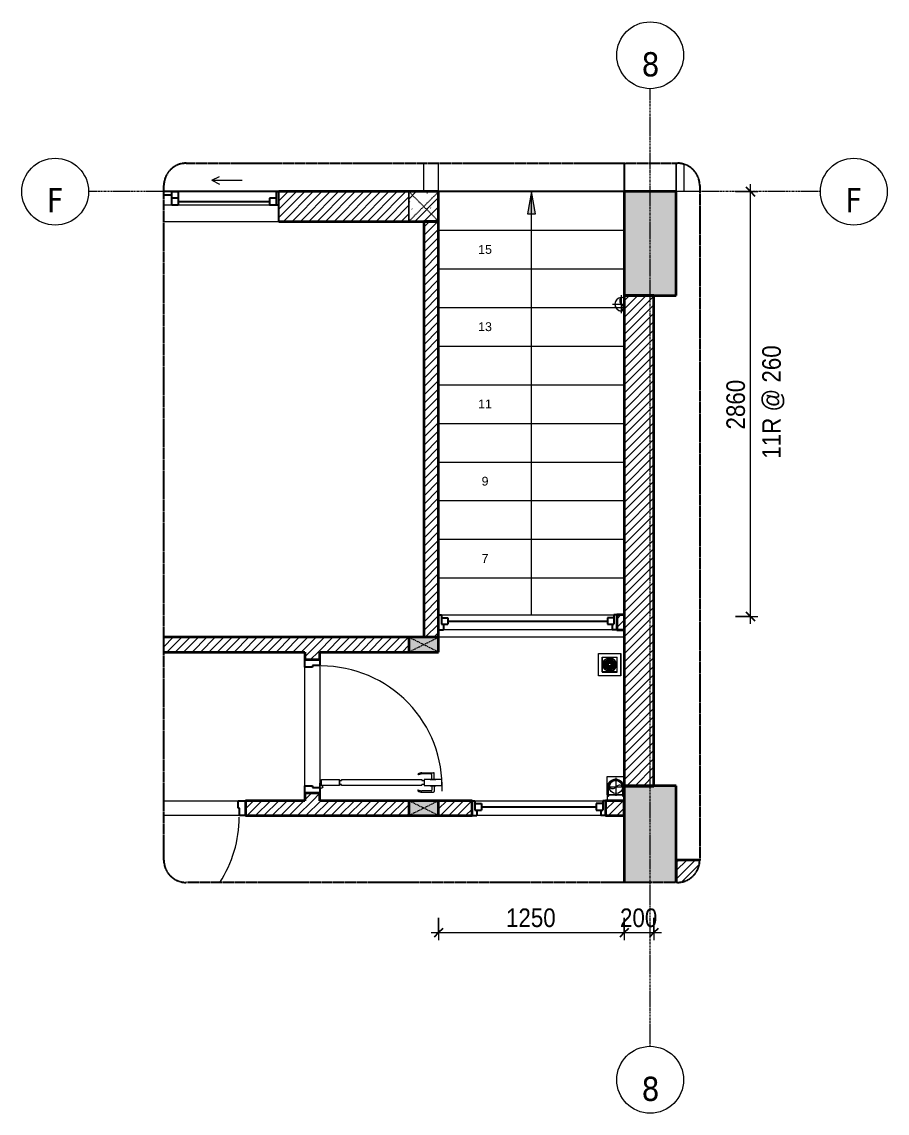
# Model space of a CAD drawing. Header units: millimetres. Extents: x 71580 to 117409, y -3700 to 46019.
# Drawn here: x 79832 to 85659, y 38334 to 45680 of the extents above; entities that cross this region are included whole.
import ezdxf

# ---------------------------------------------------------------- set-up
doc = ezdxf.new("R2010")
doc.units = ezdxf.units.MM
for name, pattern in [('Dash', [6, 3, -3]), ('Dash - Tight', [4.5, 3, -1.5]), ('Grid Line', [22.225, 12.7, -3.175, 3.175, -3.175]), ('Hidden', [7.14375, 4.7625, -2.38125]), ('IMPORT-CENTER _3_', [10.16, 6.35, -1.27, 1.27, -1.27])]:
    doc.linetypes.add(name, pattern=pattern)
for name, color, linetype, lineweight in [('0-2', 10, 'Continuous', 5), ('A-ANNO-DIMS', 211, 'Continuous', 9), ('A-ANNO-DIMS-50', 211, 'Continuous', 9), ('A-DETL-GENF-1', 92, 'Dash - Tight', 18), ('A-DETL-GENF-2', 92, 'Hidden', 25), ('A-DETL-GENF-3', 250, 'Continuous', 18), ('A-DETL-MBND-1', 253, 'Continuous', 18), ('A-DOOR-1', 250, 'Continuous', 18), ('A-DOOR-2', 10, 'Continuous', 25), ('A-FLOR', 192, 'Continuous', 18), ('A-FLOR-1', 250, 'Continuous', 18), ('A-FLOR-HRAL', 11, 'Continuous', 18), ('A-GLAZ', 151, 'Continuous', 18), ('A-GLAZ-1', 250, 'Continuous', 18), ('A-GLAZ-2', 10, 'Continuous', 25), ('A-GLAZ-3', 151, 'Continuous', 25), ('A-WALL', 113, 'Continuous', 18), ('A-WALL-1', 113, 'Continuous', 35), ('A-WALL-2', 7, 'Continuous', 35), ('A-WALL-3', 250, 'Continuous', 18), ('A-WALL-PATT-1', 254, 'Continuous', 18), ('A-WALL-PATT-2', 111, 'Continuous', 18), ('G-IMPT', 8, 'Continuous', 18), ('G-IMPT-1', 8, 'Continuous', 25), ('G-IMPT-2', 8, 'IMPORT-CENTER _3_', 18), ('M-EQPM', 50, 'Continuous', 18), ('M-EQPM-1', 250, 'Continuous', 18), ('S-COLS', 52, 'Continuous', 18), ('S-COLS-1', 9, 'Continuous', 5), ('S-COLS-2', 7, 'Continuous', 35), ('S-COLS-3', 250, 'Continuous', 18), ('S-COLS-4', 254, 'Continuous', 18), ('S-COLS-5', 52, 'Dash', 18), ('S-COLS-6', 52, 'Continuous', 35), ('S-COLS-HDLN', 52, 'Dash', 18), ('S-COLS-HDLN-1', 250, 'Dash', 18), ('S-GRID-1', 1, 'Grid Line', 9), ('S-GRID-IDEN', 1, 'Continuous', 9), ('S-STRS', 31, 'Continuous', 18), ('S-STRS-ANNO', 31, 'Continuous', 18)]:
    doc.layers.add(name, color=color, linetype=linetype, lineweight=lineweight)
doc.styles.add('Arial', font='arial.ttf', dxfattribs={"height": 59.53})
doc.styles.add('Tahoma_B', font='tahomabd.ttf', dxfattribs={"height": 162.5})
doc.styles.add('UTM Avo', font='', dxfattribs={"width": 0.9, "height": 125})
doc.styles.get('UTM Avo').set_extended_font_data('UTM Avo')
doc.dimstyles.new('1_Dim_chi_tiet_2_5', dxfattribs={"dimscale": 304.8, "dimtxt": 124.912619, "dimasz": 0.19685, "dimexe": 0.164042, "dimexo": 0.0625, "dimgap": 0.016404, "dimtad": 1, "dimdec": 0, "dimrnd": 5, "dimzin": 0, "dimdsep": 46, "dimtxsty": 'UTM Avo', "dimblk1": 'OBLIQUE', "dimblk2": 'OBLIQUE', "dimsah": 1, "dimcen": 0.09, "dimdle": 0.164042, "dimazin": 0, "dimtfac": 1, "dimtdec": 4, "dimtix": 1, "dimtmove": 0, "dimatfit": 3, "dimfxl": 0.328084, "dimfxlon": 1, "dimtvp": 1, "dimtolj": 1, "dimtzin": 0, "dimarcsym": 2})
pattern_1 = [(45, (0, 0), (-28.284271, 28.284271), [])]
pattern_2 = [(45, (6710.848, 0), (-28.284271, 28.284271), [])]
pattern_3 = [(50, (6710.85, 0), (364.3679, -31.8783), [38.1, -419.1]), (355, (6710.85, 0), (-70.4859, 382.1133), [30.48, -335.28]), (100.451, (6741.2, -2.66), (293.885, 350.2334), [32.38, -356.18]), (46.184, (6710.85, 101.6), (542.1585, -84.0858), [57.15, -628.65]), (96.636, (6756.03, 94.6), (474.805, 494.8554), [48.57, -534.27]), (351.184, (6710.85, 101.6), (474.8102, 494.85), [45.72, -502.92]), (21, (6761.65, 76.2), (303.2285, -204.5305), [38.1, -419.1]), (326, (6761.65, 76.2), (123.6039, 368.376), [30.48, -335.28]), (71.451, (6786.9, 59.16), (426.8341, 163.8427), [32.38, -356.18]), (37.5, (6710.85, 0), (6.17665, 169.11015), [3.353, -327.863, 3.353, -337.007, -336.55]), (37.5, (6710.85, 0), (6.17665, 169.11015), [-671.576, 3.353, -333.197]), (7.5, (6710.85, 0), (133.63888, 200.3615), [3.353, -190.703, 3.353, -320.243, -128.27]), (7.5, (6710.85, 0), (133.63888, 200.3615), [-517.652, 3.353, -124.917]), (327.5, (6597.56, 0), (271.18182, -11.45836), [3.353, -123.647, 3.353, -392.887, -525.78]), (327.5, (6597.56, 0), (271.18182, -11.45836), [-523.24, 3.353, -522.427]), (317.5, (6546.76, 0), (296.2585, 50.85285), [3.353, -161.747, 3.353, -259.791, -373.38]), (317.5, (6546.76, 0), (296.2585, 50.85285), [-428.244, 3.353, -370.027]), (45, (6710.85, 0), (-125.7236, 125.7236), []), (45, (6710.85, 190.5), (-125.7236, 125.7236), [])]

# ---------------------------------------------------------------- blocks, each defined once
blk = doc.blocks.new('NCV_TKTC_KET CAU_rvt-2-TKCS_THANG BỘ TB6 - MẶT BẰNG TẦNG 1')
at = {"layer": 'S-COLS-1'}
for points in [[(77527.6, 43836.9), (77527.6, 44536.9), (77177.6, 44536.9), (77177.6, 43836.9)], [(77177.6, 39886.9), (77527.6, 39886.9), (77527.6, 40536.9), (77177.6, 40536.9)]]:
    blk.add_hatch(color=256, dxfattribs=at).paths.add_polyline_path(points)
at = {"layer": 'A-FLOR-1'}
blk.add_line((77685.9, 44536.9), (77578, 44536.9), dxfattribs=at)
at = {"layer": 'S-COLS-2'}
for p, q in [((77527.6, 44536.9), (77177.6, 44536.9)), ((77177.6, 44536.9), (77177.6, 43836.9)), ((77527.6, 43836.9), (77527.6, 44536.9)), ((77177.6, 43836.9), (77527.6, 43836.9)), ((77527.6, 40536.9), (77177.6, 40536.9)), ((77177.6, 40536.9), (77177.6, 39886.9)), ((77527.6, 39886.9), (77527.6, 40536.9))]:
    blk.add_line(p, q, dxfattribs=at)
blk = doc.blocks.new('DOOR_CW_01 CANH MO-PANEL KINH - DIW_01-900x2200-CỬA GỖ VÂN LAMINATE-553375-TKCS_THANG BỘ TB6 - MẶT BẰNG TẦNG 1')
at = {"layer": 'A-DETL-GENF-3'}
blk.add_arc((-407, -60), 814, 327.21144, 0, dxfattribs=at)
at = {"layer": 'A-DOOR-2'}
for p, q in [((400, 0), (400, 50)), ((400, 50), (450, 50)), ((450, 50), (450, -50)), ((410, 0), (400, 0)), ((410, -50), (410, 0)), ((450, -50), (410, -50))]:
    blk.add_line(p, q, dxfattribs=at)
blk = doc.blocks.new('M_Fixed - 900 x 1400-553070-TKCS_THANG BỘ TB6 - MẶT BẰNG TẦNG 1')
at = {"layer": 'A-GLAZ-2'}
for p, q in [((-450, 63), (-431, 63)), ((-431, 63), (-431, 0)), ((-431, 44), (-387, 44)), ((-387, 44), (-387, 0)), ((-387, 22), (387, 22)), ((387, 44), (387, 0)), ((431, 44), (387, 44)), ((431, 63), (431, 0)), ((448.9, 63), (431, 63)), ((-450, -37), (-418, -37)), ((-431, 0), (-387, 0)), ((-418, 0), (-418, -37)), ((387, 0), (431, 0)), ((418, 0), (418, -37)), ((450, -37), (418, -37))]:
    blk.add_line(p, q, dxfattribs=at)
blk = doc.blocks.new('THU NUOC - THU NUOC-455054-TKCS_THANG BỘ TB6 - MẶT BẰNG TẦNG 1')
at = {"layer": 'A-DETL-MBND-1'}
for p, q in [((-66.3, -70.6), (-66.3, 79.4)), ((-66.3, 79.4), (83.7, 79.4)), ((83.7, 79.4), (83.7, -70.6)), ((58.7, 54.4), (-41.3, 54.4)), ((-41.3, 54.4), (-41.3, -45.6)), ((-23.3, 19.6), (40.9, 19.6)), ((40.9, 13.6), (-23.3, 13.6)), ((-23.3, 7.2), (0.7, 7.2)), ((0.7, 1.2), (-23.3, 1.2)), ((-11, 32.1), (28.5, 32.1)), ((28.5, 26.1), (-11, 26.1)), ((-1.1, 44.5), (18.5, 44.5)), ((18.5, 38.5), (-1.1, 38.5)), ((0.7, 7.2), (0.7, 1.2)), ((16.7, 1.2), (16.7, 7.2)), ((16.7, 7.2), (40.9, 7.2)), ((40.9, 1.2), (16.7, 1.2)), ((58.7, -45.6), (58.7, 54.4)), ((83.7, -70.6), (-66.3, -70.6)), ((-41.3, -45.6), (58.7, -45.6)), ((-23.3, -4.8), (40.9, -4.8)), ((40.9, -10.8), (-23.3, -10.8)), ((-11, -17.3), (28.5, -17.3)), ((28.5, -23.3), (-11, -23.3)), ((-1.1, -29.6), (18.5, -29.6)), ((18.5, -35.6), (-1.1, -35.6))]:
    blk.add_line(p, q, dxfattribs=at)
for centre, radius, start, end in [((8.7, 4.4), 45, 0, 180), ((8.7, 4.4), 45, 360, 180), ((8.7, 4.4), 45, 180, 0), ((8.7, 4.4), 45, 180, 360), ((-23.3, 16.6), 3, 90, 270), ((-23.3, 4.2), 3, 90, 270), ((-11, 29.1), 3, 90, 270), ((-1.1, 41.5), 3, 90, 270), ((18.5, 41.5), 3, 270, 90), ((28.5, 29.1), 3, 270, 90), ((40.9, 16.6), 3, 270, 90), ((40.9, 4.2), 3, 270, 90), ((-23.3, -7.8), 3, 90, 270), ((-11, -20.3), 3, 90, 270), ((-1.1, -32.6), 3, 90, 270), ((18.5, -32.6), 3, 270, 90), ((28.5, -20.3), 3, 270, 90), ((40.9, -7.8), 3, 270, 90)]:
    blk.add_arc(centre, radius, start, end, dxfattribs=at)
blk = doc.blocks.new('G1_SOF - BO TRU - 100x200-745959-TKCS_THANG BỘ TB6 - MẶT BẰNG TẦNG 1')
at = {"layer": 'S-COLS-4'}
blk.add_hatch(color=256, dxfattribs=at).paths.add_polyline_path([(50, 67.5), (50, 100), (-50, 100), (-50, -100), (50, -100)])
at = {"layer": 'S-COLS-2'}
for p, q in [((50, 100), (-50, 100)), ((-50, 100), (-50, -100)), ((50, -100), (50, 100)), ((-50, -100), (50, -100))]:
    blk.add_line(p, q, dxfattribs=at)
at = {"layer": 'S-COLS-HDLN-1'}
for p, q in [((50, 100), (-50, -100)), ((-50, 100), (50, -100))]:
    blk.add_line(p, q, dxfattribs=at)
blk = doc.blocks.new('DOOR_CW_01 CANH MO-PANEL KINH - DIG_01-900x2200-CỬA NHÔM KÍNH-400860-TKCS_THANG BỘ TB6 - MẶT BẰNG TẦNG 1')
at = {"layer": 'A-DETL-GENF-3'}
for p, q in [((-397, -182), (-397, -62)), ((-397, -62), (-357, -62)), ((-357, -62), (-357, -182)), ((-357, -182), (-397, -182)), ((-397, -196), (-391, -196)), ((-397, -738), (-397, -196)), ((-391, -196), (-391, -182)), ((-391, -182), (-363, -182)), ((-363, -182), (-363, -196)), ((-357, -196), (-363, -196)), ((-357, -196), (-357, -738)), ((-433.9, -711.2), (-427.3, -715.8)), ((-320.1, -711.2), (-326.7, -715.8)), ((-442, -737), (-442, -816.5)), ((-434, -799.5), (-434, -737)), ((-399, -803.5), (-430, -803.5)), ((-399, -792.2), (-399, -831.8)), ((-397, -792.2), (-399, -792.2)), ((-397, -738), (-391, -738)), ((-357, -752), (-397, -752)), ((-397, -752), (-397, -872)), ((-397, -792.2), (-397, -831.8)), ((-391, -752), (-391, -738)), ((-363, -752), (-391, -752)), ((-357, -738), (-363, -738)), ((-363, -738), (-363, -752)), ((-357, -872), (-357, -752)), ((-357, -792.2), (-357, -831.8)), ((-357, -792.2), (-355, -792.2)), ((-355, -792.2), (-355, -831.8)), ((-355, -803.5), (-324, -803.5)), ((-320, -799.5), (-320, -737)), ((-312, -737), (-312, -816.5)), ((-399, -820.5), (-438, -820.5)), ((-399, -831.8), (-397, -831.8)), ((-397, -872), (-357, -872)), ((-355, -831.8), (-357, -831.8)), ((-355, -820.5), (-316, -820.5))]:
    blk.add_line(p, q, dxfattribs=at)
blk.add_circle((-407, -60), 10, dxfattribs=at)
for centre, radius, start, end in [((-407, -60), 814, 268, 0), ((-397, -737), 45, 145, 180), ((-397, -737), 37, 145, 180), ((-357, -737), 37, 0, 35), ((-357, -737), 45, 360, 35), ((-430, -799.5), 4, 180, 270), ((-324, -799.5), 4, 270, 0), ((-438, -816.5), 4, 180, 270), ((-316, -816.5), 4, 270, 0)]:
    blk.add_arc(centre, radius, start, end, dxfattribs=at)
at = {"layer": 'A-DOOR-1'}
blk.add_line((-407, -50), (-382, -50), dxfattribs=at)
at = {"layer": 'A-DOOR-2'}
for p, q in [((-450, -50), (-450, 50)), ((-450, 50), (-400, 50)), ((-400, 50), (-400, 0)), ((400, 0), (400, 50)), ((400, 50), (450, 50)), ((450, 50), (450, -50)), ((-410, -50), (-450, -50)), ((-410, 0), (-410, -50)), ((-400, 0), (-410, 0)), ((410, 0), (400, 0)), ((410, -50), (410, 0)), ((450, -50), (410, -50))]:
    blk.add_line(p, q, dxfattribs=at)
blk = doc.blocks.new('NCV_TKTC_TANG 1_rvt-2-TKCS_THANG BỘ TB6 - MẶT BẰNG TẦNG 1')
at = {"layer": 'A-WALL-PATT-1'}
h = blk.add_hatch(dxfattribs=at)
h.set_pattern_fill('FP_1', color=256, style=0, pattern_type=2)
h.set_pattern_definition(pattern_1)
h.paths.add_polyline_path([(75827.6, 41536.9), (75927.6, 41536.9), (75927.6, 44336.6), (75827.6, 44336.6), (75827.6, 42128.7)])
h = blk.add_hatch(dxfattribs=at)
h.set_pattern_fill('FP_1', color=256, style=0, pattern_type=2)
h.set_pattern_definition(pattern_1)
h.paths.add_polyline_path([(75727.9, 41436.9), (75727.9, 41536.9), (74077.5, 41536.9), (74077.5, 41436.9), (75127.6, 41436.9)])
h = blk.add_hatch(dxfattribs=at)
h.set_pattern_fill('FP_1', color=256, style=0, pattern_type=2)
h.set_pattern_definition(pattern_1)
h.paths.add_polyline_path([(75127.6, 40436.9), (75127.6, 40486.9), (75027.6, 40486.9), (75027.6, 40436.9)])
h.paths.add_polyline_path([(75027.6, 41386.9), (75127.6, 41386.9), (75127.6, 41436.9), (75027.6, 41436.9)])
h = blk.add_hatch(dxfattribs=at)
h.set_pattern_fill('FP_1', color=256, style=0, pattern_type=2)
h.set_pattern_definition(pattern_1)
h.paths.add_polyline_path([(77177.9, 40336.9), (77177.9, 40436.9), (77052.6, 40436.9), (77052.6, 40336.9)])
h.paths.add_polyline_path([(76152.6, 40336.9), (76152.6, 40436.9), (75927.9, 40436.9), (75927.9, 40336.9)])
h.paths.add_polyline_path([(75727.9, 40336.9), (75727.9, 40436.9), (74627.6, 40436.9), (74627.6, 40336.9)])
at = {"layer": 'A-FLOR-1'}
for p, q in [((77177.6, 41536.9), (75927.9, 41536.9)), ((75027.6, 40536.9), (75027.6, 41336.9)), ((74077.5, 40436.9), (74577.6, 40436.9)), ((74587.6, 40336.9), (74077.5, 40336.9))]:
    blk.add_line(p, q, dxfattribs=at)
at = {"layer": 'A-WALL-2'}
for p, q in [((75827.6, 44336.6), (75827.6, 41536.9)), ((75927.6, 44336.6), (75827.6, 44336.6)), ((75927.6, 41536.9), (75927.6, 44336.6)), ((75727.9, 41536.9), (74077.5, 41536.9)), ((74077.5, 41436.9), (75027.6, 41436.9)), ((75027.6, 41436.9), (75027.6, 41386.9)), ((75127.6, 41436.9), (75727.9, 41436.9)), ((75127.6, 41386.9), (75127.6, 41436.9)), ((75027.6, 41386.9), (75127.6, 41386.9)), ((75027.6, 40486.9), (75027.6, 40436.9)), ((75127.6, 40486.9), (75027.6, 40486.9)), ((75127.6, 40436.9), (75127.6, 40486.9)), ((75027.6, 40436.9), (74627.6, 40436.9)), ((74627.6, 40436.9), (74627.6, 40336.9)), ((75727.9, 40436.9), (75127.6, 40436.9)), ((76152.6, 40436.9), (75927.9, 40436.9)), ((76152.6, 40336.9), (76152.6, 40436.9)), ((77177.9, 40436.9), (77052.6, 40436.9)), ((77052.6, 40436.9), (77052.6, 40336.9)), ((77177.9, 40336.9), (77177.9, 40436.9)), ((74627.6, 40336.9), (75727.9, 40336.9)), ((75927.9, 40336.9), (76152.6, 40336.9)), ((77052.6, 40336.9), (77177.9, 40336.9))]:
    blk.add_line(p, q, dxfattribs=at)
at = {"layer": 'A-WALL-3'}
for p, q in [((75027.6, 40536.9), (75027.6, 41336.9)), ((75127.6, 41346.9), (75127.6, 40526.9)), ((74077.5, 40436.9), (74577.6, 40436.9)), ((76152.6, 40436.9), (77052.6, 40436.9)), ((74587.6, 40336.9), (74077.5, 40336.9)), ((77052.6, 40336.9), (76152.6, 40336.9))]:
    blk.add_line(p, q, dxfattribs=at)
at = {"layer": 'A-DOOR-1', "rotation": 89.99999999999855}
blk.add_blockref('DOOR_CW_01 CANH MO-PANEL KINH - DIG_01-900x2200-CỬA NHÔM KÍNH-400860-TKCS_THANG BỘ TB6 - MẶT BẰNG TẦNG 1', (75077.6, 40936.9), dxfattribs=at)
at = {"layer": 'A-DOOR-1'}
blk.add_blockref('DOOR_CW_01 CANH MO-PANEL KINH - DIW_01-900x2200-CỬA GỖ VÂN LAMINATE-553375-TKCS_THANG BỘ TB6 - MẶT BẰNG TẦNG 1', (74177.6, 40386.9), dxfattribs=at)
at = {"layer": 'A-GLAZ-1'}
blk.add_blockref('M_Fixed - 900 x 1400-553070-TKCS_THANG BỘ TB6 - MẶT BẰNG TẦNG 1', (76602.6, 40373.9), dxfattribs=at)
at = {"layer": 'M-EQPM-1', "rotation": 269.9999999999997}
blk.add_blockref('THU NUOC - THU NUOC-455054-TKCS_THANG BỘ TB6 - MẶT BẰNG TẦNG 1', (77075, 41360.7), dxfattribs=at)
at = {"layer": 'S-COLS-3', "rotation": 269.9999999999989}
for p in [(75827.9, 41486.9), (75827.9, 40386.9)]:
    blk.add_blockref('G1_SOF - BO TRU - 100x200-745959-TKCS_THANG BỘ TB6 - MẶT BẰNG TẦNG 1', p, dxfattribs=at)
blk = doc.blocks.new('M_Fixed - 1200 x 1400-2147274-TKCS_THANG BỘ TB6 - MẶT BẰNG TẦNG 1')
at = {"layer": 'A-GLAZ-3'}
for p, q in [((-600, 63), (-581, 63)), ((-581, 63), (-581, 0)), ((-581, 44), (-537, 44)), ((-537, 44), (-537, 0)), ((-537, 22), (537, 22)), ((537, 44), (537, 0)), ((581, 44), (537, 44)), ((581, 63), (581, 0)), ((598.9, 63), (581, 63)), ((-600, -37), (-568, -37)), ((-581, 0), (-537, 0)), ((-568, 0), (-568, -37)), ((537, 0), (581, 0)), ((568, 0), (568, -37)), ((600, -37), (568, -37))]:
    blk.add_line(p, q, dxfattribs=at)
blk = doc.blocks.new('1_FAMILY RVT - W01-WxH 1400x1400xmm-389822-TKCS_THANG BỘ TB6 - MẶT BẰNG TẦNG 1')
at = {"layer": 'A-GLAZ'}
for p, q in [((248.4, 172.4), (299.2, 197.8)), ((248.4, 172.4), (299.2, 147)), ((248.4, 172.4), (451.6, 172.4)), ((700, 96.2), (-75, 96.2)), ((-75, 96.2), (-22.2, 96.2)), ((22.2, 96.2), (680.9, 96.2)), ((-75, 7.3), (-22.2, 7.3)), ((22.2, 7.3), (636.5, 7.3)), ((-75, -103.8), (700, -103.8))]:
    blk.add_line(p, q, dxfattribs=at)
at = {"layer": 'A-GLAZ-3'}
for p, q in [((-75, 74), (-22.2, 74)), ((-22.2, 7.3), (-22.2, 96.2)), ((-22.2, 96.2), (22.2, 96.2)), ((22.2, 96.2), (22.2, 7.3)), ((680.9, 96.2), (700, 96.2)), ((680.9, 96.2), (680.9, 7.3)), ((700, -103.8), (700, 96.2)), ((22.2, 51.7), (-22.2, 51.7)), ((-22.2, 7.3), (22.2, 7.3)), ((22.2, 29.5), (636.5, 29.5)), ((636.5, 51.7), (636.5, 7.3)), ((680.9, 51.7), (636.5, 51.7)), ((636.5, 7.3), (700, 7.3))]:
    blk.add_line(p, q, dxfattribs=at)
blk = doc.blocks.new('Top Rail Type - Top Rail_Internal_-939780-TKCS_THANG BỘ TB6 - MẶT BẰNG TẦNG 1')
at = {"layer": 'A-FLOR-HRAL'}
for p, q in [((77528, 44536.9), (77528, 44728.1)), ((77578, 44721.7), (77578, 44536.9)), ((77578, 44536.9), (77528, 44536.9))]:
    blk.add_line(p, q, dxfattribs=at)
blk = doc.blocks.new('Top Rail Type - Top Rail_Internal_-V1-TKCS_THANG BỘ TB6 - MẶT BẰNG TẦNG 1')
at = {"layer": 'A-FLOR-HRAL'}
for p, q in [((77528, 44728.1), (77528, 44536.9)), ((77578, 44721.7), (77578, 44536.9)), ((77578, 44536.9), (77528, 44536.9))]:
    blk.add_line(p, q, dxfattribs=at)
blk = doc.blocks.new('TKTC_XREF_251221_MB TANG 1 - TKTC_XREF_260130_MB TANG 1_dwg_CUM U_DN100-4202115-TKCS_THANG BỘ TB6 - MẶT BẰNG TẦNG 1')
at = {"layer": 'G-IMPT'}
blk.add_hatch(color=256, dxfattribs=at).paths.add_polyline_path([(0, 61), (15.8, 58.9), (30.5, 52.8), (43.1, 43.1), (52.8, 30.5), (58.9, 15.8), (61, 0), (58.9, -15.8), (52.8, -30.5), (43.1, -43.1), (30, -53), (15.8, -58.9), (0, -61), (0, -57), (14.8, -55.1), (30, -48.2), (40.3, -40.3), (49.4, -28.5), (55.1, -14.8), (57, 0), (55.1, 14.8), (49.4, 28.5), (40.3, 40.3), (28.5, 49.4), (14.8, 55.1), (0, 57)])
for p, q in [((-79.1, 66.6), (-79.1, 63.4)), ((-76.6, 66.6), (-76.6, 63.4)), ((-74.6, 66.6), (-74.6, 63.4)), ((-72.7, 69.3), (-72.7, 60.7)), ((-66.9, 67.9), (-71.7, 67.9)), ((-66.9, 62.1), (-71.7, 62.1)), ((-65, 69), (0, 69)), ((-79.1, -63.4), (-79.1, -66.6)), ((-76.6, -63.4), (-76.6, -66.6)), ((-74.6, -63.4), (-74.6, -66.6)), ((-72.7, -60.7), (-72.7, -69.3)), ((-66.9, -62.1), (-71.7, -62.1)), ((-66.9, -67.9), (-71.7, -67.9)), ((-65, -69), (0, -69))]:
    blk.add_line(p, q, dxfattribs=at)
at = {"layer": 'G-IMPT', "flags": 128}
for points in [[(-72.7, 67.6), (-78.1, 67.6), (-78.1, 62.4), (-72.7, 62.4)], [(-71.7, 59.2), (-66.9, 59.2), (-66.9, 70.8), (-71.7, 70.8)], [(-66.9, 70.8), (-66.9, 72.7), (-65, 72.7), (-65, 57.3), (-66.9, 57.3), (-66.9, 59.2)], [(-65, 61), (0, 61), (0, 57)], [(-72.7, -62.4), (-78.1, -62.4), (-78.1, -67.6), (-72.7, -67.6)], [(-71.7, -70.8), (-66.9, -70.8), (-66.9, -59.2), (-71.7, -59.2)], [(-66.9, -59.2), (-66.9, -57.3), (-65, -57.3), (-65, -72.7), (-66.9, -72.7), (-66.9, -70.8)], [(-65, -61), (0, -61), (0, -57)]]:
    blk.add_lwpolyline(points, dxfattribs=at)
at = {"layer": 'G-IMPT'}
for centre, radius, start, end in [((-78.1, 66.6), 0.96, 90, 180), ((-78.1, 63.4), 0.96, 180, 270), ((-71.1, 69.3), 1.56, 112.61986, 247.38014), ((-67.9, 65), 4.8, 143.1301, 216.8699), ((-71.1, 60.7), 1.56, 112.61986, 247.38014), ((0, 0), 69, 270, 90), ((0, 0), 61, 270, 90), ((0, 0), 57, 270, 90), ((-78.1, -63.4), 0.96, 90, 180), ((-78.1, -66.6), 0.96, 180, 270), ((-71.1, -60.7), 1.56, 112.61986, 247.38014), ((-67.9, -65), 4.8, 143.1301, 216.8699), ((-71.1, -69.3), 1.56, 112.61986, 247.38014)]:
    blk.add_arc(centre, radius, start, end, dxfattribs=at)
blk = doc.blocks.new('TKTC_XREF_251221_MB TANG 1 - TKTC_XREF_260130_MB TANG 1_dwg_$cc-4202114-TKCS_THANG BỘ TB6 - MẶT BẰNG TẦNG 1')
at = {"layer": 'G-IMPT'}
blk.add_circle((0, 0), 0.5, dxfattribs=at)
for centre, radius, start, end in [((0, 0), 0.5, 90, 270), ((0.188, 0.25), 0.313, 126.8699, 233.1301), ((-0.188, -0.25), 0.313, 306.8699, 53.1301)]:
    blk.add_arc(centre, radius, start, end, dxfattribs=at)
at = {"layer": 'G-IMPT-2'}
for p, q in [((-0.673, 0), (0.673, 0)), ((0, -0.673), (0, 0.619))]:
    blk.add_line(p, q, dxfattribs=at)
blk = doc.blocks.new('TKTC_XREF_251221_MB TANG 1 - TKTC_XREF_260130_MB TANG 1_dwg_THU NUOC - THU NUOC-444531-TKCS_MB TẦNG 1-4202124-TKCS_THANG BỘ TB6 - MẶT BẰNG TẦNG 1')
at = {"layer": 'M-EQPM'}
for p, q in [((-23.3, 10.8), (40.9, 10.8)), ((40.9, 4.8), (-23.3, 4.8)), ((-11, 23.3), (28.5, 23.3)), ((28.5, 17.3), (-11, 17.3)), ((-1.1, 35.6), (18.5, 35.6)), ((18.5, 29.6), (-1.1, 29.6)), ((-23.3, -13.6), (40.9, -13.6)), ((40.9, -19.6), (-23.3, -19.6)), ((-11, -26.1), (28.5, -26.1)), ((28.5, -32.1), (-11, -32.1)), ((-1.1, -38.5), (18.5, -38.5)), ((18.5, -44.5), (-1.1, -44.5))]:
    blk.add_line(p, q, dxfattribs=at)
at = {"layer": 'M-EQPM', "flags": 128}
for points in [[(83.7, -79.4), (83.7, 70.6), (-66.3, 70.6), (-66.3, -79.4)], [(58.7, -54.4), (58.7, 45.6), (-41.3, 45.6), (-41.3, -54.4)]]:
    blk.add_lwpolyline(points, close=True, dxfattribs=at)
for points in [[(-23.3, -1.2), (0.7, -1.2), (0.7, -7.2), (-23.3, -7.2)], [(40.9, -7.2), (16.7, -7.2), (16.7, -1.2), (40.9, -1.2)]]:
    blk.add_lwpolyline(points, dxfattribs=at)
at = {"layer": 'M-EQPM'}
for centre, radius, start, end in [((8.7, -4.4), 45, 360, 180), ((8.7, -4.4), 45, 360, 180), ((-23.3, 7.8), 3, 90, 270), ((-11, 20.3), 3, 90, 270), ((-1.1, 32.6), 3, 90, 270), ((18.5, 32.6), 3, 270, 90), ((28.5, 20.3), 3, 270, 90), ((40.9, 7.8), 3, 270, 90), ((8.7, -4.4), 45, 180, 360), ((8.7, -4.4), 45, 180, 360), ((-23.3, -4.2), 3, 90, 270), ((-23.3, -16.6), 3, 90, 270), ((-11, -29.1), 3, 90, 270), ((-1.1, -41.5), 3, 90, 270), ((18.5, -41.5), 3, 270, 90), ((28.5, -29.1), 3, 270, 90), ((40.9, -4.2), 3, 270, 90), ((40.9, -16.6), 3, 270, 90)]:
    blk.add_arc(centre, radius, start, end, dxfattribs=at)
blk = doc.blocks.new('TKTC_XREF_251221_MB TANG 1 - TKTC_XREF_260130_MB TANG 1_dwg_$cc-V2-TKCS_THANG BỘ TB6 - MẶT BẰNG TẦNG 1')
at = {"layer": 'G-IMPT'}
for centre, radius, start, end in [((0, 0), 0.5, 65.26732, 294.05373), ((0, 0), 0.5, 90, 270), ((0.188, 0.25), 0.313, 126.8699, 233.1301), ((-0.188, -0.25), 0.313, 306.8699, 53.1301)]:
    blk.add_arc(centre, radius, start, end, dxfattribs=at)
at = {"layer": 'G-IMPT-2'}
for p, q in [((-0.673, 0), (0.199, 0)), ((0, -0.673), (0, 0.673))]:
    blk.add_line(p, q, dxfattribs=at)
blk = doc.blocks.new('TKTC_XREF_251221_MB TANG 1 - TKTC_XREF_260130_MB TANG 1_dwg-4202109-TKCS_THANG BỘ TB6 - MẶT BẰNG TẦNG 1')
at = {"layer": 'G-IMPT', "flags": 128}
for points in [[(-125974.1, -360749.7), (-126091.7, -360749.7), (-126091.7, -360869.6), (-125974.1, -360869.6)], [(-125974.1, -360869.7), (-126089.9, -360869.7), (-126089.9, -360909.6), (-125974.1, -360909.6)]]:
    blk.add_lwpolyline(points, dxfattribs=at)
at = {"layer": 'G-IMPT-1', "flags": 128}
blk.add_lwpolyline([(-125974.1, -356618.5), (-125974.1, -356807.7), (-129074.2, -356807.7)], dxfattribs=at)
at = {"xscale": 90.00000000005114, "yscale": 90.00000000005114, "zscale": 90.00000000005114}
for name, p, rotation in [('TKTC_XREF_251221_MB TANG 1 - TKTC_XREF_260130_MB TANG 1_dwg_$cc-V2-TKCS_THANG BỘ TB6 - MẶT BẰNG TẦNG 1', (-125992, -357567.4), 0.304717521727566), ('TKTC_XREF_251221_MB TANG 1 - TKTC_XREF_260130_MB TANG 1_dwg_$cc-4202114-TKCS_THANG BỘ TB6 - MẶT BẰNG TẦNG 1', (-126029.8, -360816.8), 270.3047175217258)]:
    blk.add_blockref(name, p, dxfattribs=dict(at, rotation=rotation))
at = {"extrusion": (0, 0, -1), "zscale": -1}
blk.add_blockref('TKTC_XREF_251221_MB TANG 1 - TKTC_XREF_260130_MB TANG 1_dwg_THU NUOC - THU NUOC-444531-TKCS_MB TẦNG 1-4202124-TKCS_THANG BỘ TB6 - MẶT BẰNG TẦNG 1', (126064.6, -359988.7), dxfattribs=at)
at = {"extrusion": (0, 0, -1), "xscale": 0.7894736842105242, "yscale": 0.7894736842105242, "zscale": -0.7894736842105242, "rotation": 90.06930925665542}
blk.add_blockref('TKTC_XREF_251221_MB TANG 1 - TKTC_XREF_260130_MB TANG 1_dwg_CUM U_DN100-4202115-TKCS_THANG BỘ TB6 - MẶT BẰNG TẦNG 1', (126031.6, -360818.3), dxfattribs=at)
blk = doc.blocks.new('TKTC_XREF_251221_MB TANG 1 - TKTC_XREF_251221_MB TANG 1-2038492-TKCS_THANG BỘ TB6 - MẶT BẰNG TẦNG 1')
blk.add_blockref('TKTC_XREF_251221_MB TANG 1 - TKTC_XREF_260130_MB TANG 1_dwg-4202109-TKCS_THANG BỘ TB6 - MẶT BẰNG TẦNG 1', (169499.1, 384109.7))
blk = doc.blocks.new('G1_SOF - BO TRU - 200x200-3050151-TKCS_THANG BỘ TB6 - MẶT BẰNG TẦNG 1')
at = {"layer": 'S-COLS-HDLN'}
for p, q in [((-100, 100), (100, -100)), ((100, 100), (-100, -100))]:
    blk.add_line(p, q, dxfattribs=at)
blk = doc.blocks.new('BORDER VIEW - BORDER VIEW-1927400-TKCS_THANG BỘ TB6 - MẶT BẰNG TẦNG 1')
at = {"layer": 'A-DETL-GENF-2'}
for p, q in [((150, 4841.2), (3458.4, 4841.2)), ((0, 150), (0, 4691.2)), ((3608.4, 4691.2), (3608.4, 150)), ((3458.4, 0), (150, 0))]:
    blk.add_line(p, q, dxfattribs=at)
for centre, start, end in [((150, 4691.2), 90, 180), ((3458.4, 4691.2), 0, 90), ((150, 150), 180, 270), ((3458.4, 150), 270, 0)]:
    blk.add_arc(centre, 150, start, end, dxfattribs=at)
blk = doc.blocks.new('Grid - M_Grid Head - Circle-353313-TKCS_THANG BỘ TB6 - MẶT BẰNG TẦNG 1')
at = {"layer": 'S-GRID-IDEN'}
blk.add_circle((0, 0), 4.5, dxfattribs=at)
blk = doc.blocks.new('DIMBLOCK16-TKCS_THANG BỘ TB6 - MẶT BẰNG TẦNG 1')
at = {"layer": 'A-ANNO-DIMS-50'}
for p, q in [((82638.4, 39649.1), (82638.4, 39499.1)), ((82638.4, 39549.1), (82638.4, 39649.1)), ((83888.4, 39649.1), (83888.4, 39499.1)), ((83888.4, 39549.1), (83888.4, 39649.1)), ((82588.4, 39549.1), (83888.4, 39549.1))]:
    blk.add_line(p, q, dxfattribs=at)
at = {"layer": 'A-ANNO-DIMS-50', "lineweight": 25}
for p, q in [((82638.4, 39549.1), (82608.4, 39519.1)), ((82638.4, 39549.1), (82668.4, 39579.1)), ((83888.4, 39549.1), (83858.4, 39519.1)), ((83888.4, 39549.1), (83918.4, 39579.1))]:
    blk.add_line(p, q, dxfattribs=at)
at = {"layer": 'A-ANNO-DIMS-50', "color": 0, "insert": (83092.2, 39711.5), "char_height": 125, "width": 410.824, "attachment_point": 1, "line_spacing_factor": 1.110334, "style": 'UTM Avo'}
blk.add_mtext('1250', dxfattribs=at)
blk = doc.blocks.new('_Oblique')
at = {"color": 0, "linetype": 'ByBlock', "lineweight": -2}
blk.add_line((-0.5, -0.5), (0.5, 0.5), dxfattribs=at)
blk = doc.blocks.new('DIMBLOCK17-TKCS_THANG BỘ TB6 - MẶT BẰNG TẦNG 1')
at = {"layer": 'A-ANNO-DIMS-50'}
for p, q in [((83888.4, 39649.1), (83888.4, 39499.1)), ((83888.4, 39549.1), (83888.4, 39649.1)), ((84088.4, 39649.1), (84088.4, 39499.1)), ((84088.4, 39549.1), (84088.4, 39649.1)), ((83888.4, 39549.1), (84138.4, 39549.1))]:
    blk.add_line(p, q, dxfattribs=at)
at = {"layer": 'A-ANNO-DIMS-50', "lineweight": 25}
for p, q in [((83888.4, 39549.1), (83858.4, 39519.1)), ((83888.4, 39549.1), (83918.4, 39579.1)), ((84088.4, 39549.1), (84058.4, 39519.1)), ((84088.4, 39549.1), (84118.4, 39579.1))]:
    blk.add_line(p, q, dxfattribs=at)
at = {"layer": 'A-ANNO-DIMS-50', "color": 0, "insert": (83860, 39711.5), "char_height": 125, "width": 308.118, "attachment_point": 1, "line_spacing_factor": 1.110334, "style": 'UTM Avo'}
blk.add_mtext('200', dxfattribs=at)
blk = doc.blocks.new('DIMBLOCK18-TKCS_THANG BỘ TB6 - MẶT BẰNG TẦNG 1')
at = {"layer": 'A-ANNO-DIMS-50'}
for p, q in [((84638.7, 44536.9), (84788.7, 44536.9)), ((84738.7, 44536.9), (84638.7, 44536.9)), ((84738.7, 41626.9), (84738.7, 44586.9)), ((84638.7, 41676.9), (84788.7, 41676.9)), ((84738.7, 41676.9), (84638.7, 41676.9))]:
    blk.add_line(p, q, dxfattribs=at)
at = {"layer": 'A-ANNO-DIMS-50', "lineweight": 25}
for p, q in [((84738.7, 44536.9), (84708.7, 44566.9)), ((84738.7, 44536.9), (84768.7, 44506.9)), ((84738.7, 41676.9), (84708.7, 41706.9)), ((84738.7, 41676.9), (84768.7, 41646.9))]:
    blk.add_line(p, q, dxfattribs=at)
at = {"layer": 'A-ANNO-DIMS-50', "color": 0, "char_height": 125, "attachment_point": 1, "rotation": 90, "line_spacing_factor": 1.110334, "style": 'UTM Avo'}
for s, insert, width in [('11R @ 260', (84817.6, 42739.1), 882.716), ('2860', (84576.3, 42935.8), 410.824)]:
    blk.add_mtext(s, dxfattribs=dict(at, insert=insert, width=width))

msp = doc.modelspace()

# ---------------------------------------------------------------- hatches: boundary and pattern name
at = {"layer": 'A-WALL-PATT-2'}
h = msp.add_hatch(dxfattribs=at)
h.set_pattern_fill('FP_1', color=256, style=0, pattern_type=2)
h.set_pattern_definition(pattern_2)
h.paths.add_polyline_path([(82438.4, 44336.9), (82438.4, 44536.9), (81563.4, 44536.9), (81563.4, 44336.9)])
h = msp.add_hatch(dxfattribs=at)
h.set_pattern_fill('FP_1', color=256, style=0, pattern_type=2)
h.set_pattern_definition(pattern_2)
h.paths.add_polyline_path([(83888.4, 40535.7), (84088.4, 40535.7), (84088.4, 43836.9), (83888.4, 43836.9), (83888.4, 40552.1)])
h = msp.add_hatch(dxfattribs=at)
h.set_pattern_fill('FP_1', color=256, style=0, pattern_type=2)
h.set_pattern_definition(pattern_2)
h.paths.add_polyline_path([(83888.4, 41587.4), (83888.4, 41687.4), (83838.4, 41687.4), (83838.4, 41587.4)])
h = msp.add_hatch(dxfattribs=at)
h.set_pattern_fill('FP_1', color=256, style=0, pattern_type=2)
h.set_pattern_definition(pattern_2)
h.paths.add_polyline_path([(84238.4, 39886.9), (84246.8, 39886.9), (84285.6, 39892), (84321.8, 39907), (84352.9, 39930.9), (84376.7, 39961.9), (84391.9, 40000.1), (84396.8, 40037.4), (84238.4, 40037.4), (84238.4, 39892)])
at = {"layer": 'S-COLS-4'}
h = msp.add_hatch(dxfattribs=at)
h.set_pattern_fill('FP_2', color=256, style=0, pattern_type=2)
h.set_pattern_definition(pattern_3)
h.paths.add_polyline_path([(82438.4, 44336.9), (82638.4, 44336.9), (82638.4, 44536.9), (82438.4, 44536.9)])
h = msp.add_hatch(dxfattribs=at)
h.set_pattern_fill('FP_2', color=256, style=0, pattern_type=2)
h.set_pattern_definition(pattern_3)
h.paths.add_polyline_path([(82438.4, 44336.9), (82638.4, 44336.9), (82638.4, 44536.9), (82438.4, 44536.9)])
at = {"layer": 'S-STRS-ANNO'}
msp.add_hatch(color=256, dxfattribs=at).paths.add_polyline_path([(83289.9, 44386.9), (83263.4, 44536.9), (83237, 44386.9)])

# ---------------------------------------------------------------- linework, layer by layer
at = {"layer": 'A-FLOR'}
for p, q in [((82538.4, 44536.9), (82538.4, 44728.1)), ((82638.4, 44536.9), (82638.4, 44728.1)), ((83888.4, 44536.9), (82638.4, 44536.9))]:
    msp.add_line(p, q, dxfattribs=at)
at = {"layer": 'A-WALL'}
for p, q in [((82438.4, 44336.9), (82438.4, 44536.9)), ((82638.4, 41687.4), (83838.4, 41687.4)), ((83838.4, 41587.4), (82638.4, 41587.4))]:
    msp.add_line(p, q, dxfattribs=at)
at = {"layer": 'A-WALL-1'}
for p, q in [((82438.4, 44536.9), (81563.4, 44536.9)), ((81563.4, 44336.9), (82438.4, 44336.9)), ((83888.4, 43836.9), (83888.4, 40535.7)), ((84088.4, 43836.9), (83888.4, 43836.9)), ((84088.4, 40535.7), (84088.4, 43836.9)), ((83888.4, 41687.4), (83838.4, 41687.4)), ((83838.4, 41687.4), (83838.4, 41587.4)), ((83838.4, 41587.4), (83888.4, 41587.4)), ((83888.4, 40535.7), (84088.4, 40535.7)), ((84396.8, 40037.4), (84238.4, 40037.4)), ((84238.4, 40037.4), (84238.4, 39886.9))]:
    msp.add_line(p, q, dxfattribs=at)
at = {"layer": 'S-COLS'}
msp.add_line((82438.4, 44536.9), (82438.4, 44336.9), dxfattribs=at)
at = {"layer": 'S-COLS-6'}
for p, q in [((82638.4, 44536.9), (82438.4, 44536.9)), ((82638.4, 44336.9), (82638.4, 44536.9)), ((82438.4, 44336.9), (82638.4, 44336.9))]:
    msp.add_line(p, q, dxfattribs=at)
at = {"layer": 'S-GRID-1'}
for p, q in [((84063.4, 43980), (84063.4, 45230)), ((81532, 44536.9), (80282, 44536.9)), ((83959.1, 44536.9), (81532, 44536.9)), ((85209.1, 44536.9), (83959.1, 44536.9)), ((84063.4, 40033.5), (84063.4, 43980)), ((84063.4, 38783.5), (84063.4, 40033.5))]:
    msp.add_line(p, q, dxfattribs=at)
at = {"layer": 'S-STRS'}
for p, q in [((84238.4, 44728.1), (84238.4, 44536.9)), ((82638.4, 44536.9), (83888.4, 44536.9)), ((84396.8, 44536.9), (84288.8, 44536.9)), ((82638.4, 44276.9), (83888.4, 44276.9)), ((82638.4, 44016.9), (83888.4, 44016.9)), ((82638.4, 43756.9), (83888.4, 43756.9)), ((82638.4, 43496.9), (83888.4, 43496.9)), ((82638.4, 43236.9), (83888.4, 43236.9)), ((82638.4, 42976.9), (83888.4, 42976.9)), ((82638.4, 42716.9), (83888.4, 42716.9)), ((82638.4, 42456.9), (83888.4, 42456.9)), ((82638.4, 42196.9), (83888.4, 42196.9)), ((82638.4, 41936.9), (83888.4, 41936.9))]:
    msp.add_line(p, q, dxfattribs=at)
at = {"layer": 'S-STRS-ANNO'}
for p, q in [((83263.4, 44536.9), (83237, 44386.9)), ((83263.4, 44276.9), (83263.4, 44536.9)), ((83289.9, 44386.9), (83263.4, 44536.9)), ((83237, 44386.9), (83289.9, 44386.9)), ((83263.4, 44016.9), (83263.4, 44276.9)), ((83263.4, 43756.9), (83263.4, 44016.9)), ((83263.4, 43496.9), (83263.4, 43756.9)), ((83263.4, 43236.9), (83263.4, 43496.9)), ((83263.4, 42976.9), (83263.4, 43236.9)), ((83263.4, 42716.9), (83263.4, 42976.9)), ((83263.4, 42456.9), (83263.4, 42716.9)), ((83263.4, 42196.9), (83263.4, 42456.9)), ((83263.4, 41936.9), (83263.4, 42196.9)), ((83263.4, 41687.4), (83263.4, 41936.9))]:
    msp.add_line(p, q, dxfattribs=at)

# ---------------------------------------------------------------- block references
at = {"layer": '0-2'}
for name in ['NCV_TKTC_KET CAU_rvt-2-TKCS_THANG BỘ TB6 - MẶT BẰNG TẦNG 1', 'NCV_TKTC_TANG 1_rvt-2-TKCS_THANG BỘ TB6 - MẶT BẰNG TẦNG 1']:
    msp.add_blockref(name, (6710.8, 0), dxfattribs=at)
at = {"layer": 'A-DETL-GENF-1'}
msp.add_blockref('BORDER VIEW - BORDER VIEW-1927400-TKCS_THANG BỘ TB6 - MẶT BẰNG TẦNG 1', (80788.4, 39886.9), dxfattribs=at)
at = {"layer": 'A-FLOR-HRAL'}
for name in ['Top Rail Type - Top Rail_Internal_-939780-TKCS_THANG BỘ TB6 - MẶT BẰNG TẦNG 1', 'Top Rail Type - Top Rail_Internal_-V1-TKCS_THANG BỘ TB6 - MẶT BẰNG TẦNG 1']:
    msp.add_blockref(name, (6710.8, 0), dxfattribs=at)
at = {"layer": 'A-GLAZ'}
for name, p in [('1_FAMILY RVT - W01-WxH 1400x1400xmm-389822-TKCS_THANG BỘ TB6 - MẶT BẰNG TẦNG 1', (80863.4, 44440.7)), ('M_Fixed - 1200 x 1400-2147274-TKCS_THANG BỘ TB6 - MẶT BẰNG TẦNG 1', (83238.4, 41624.4))]:
    msp.add_blockref(name, p, dxfattribs=at)
at = {"layer": 'M-EQPM'}
msp.add_blockref('TKTC_XREF_251221_MB TANG 1 - TKTC_XREF_251221_MB TANG 1-2038492-TKCS_THANG BỘ TB6 - MẶT BẰNG TẦNG 1', (40363.4, 17236.9), dxfattribs=at)
at = {"layer": 'S-COLS-5'}
msp.add_blockref('G1_SOF - BO TRU - 200x200-3050151-TKCS_THANG BỘ TB6 - MẶT BẰNG TẦNG 1', (82538.4, 44436.9), dxfattribs=at)
at = {"layer": 'S-GRID-IDEN', "xscale": 49.99999999999998, "yscale": 49.99999999999998, "zscale": 49.99999999999998}
for p in [(84063.4, 45455), (84063.4, 38558.5)]:
    msp.add_blockref('Grid - M_Grid Head - Circle-353313-TKCS_THANG BỘ TB6 - MẶT BẰNG TẦNG 1', p, dxfattribs=at)
at = {"layer": 'S-GRID-IDEN', "xscale": 49.99999999999998, "yscale": 49.99999999999998, "zscale": 49.99999999999998, "rotation": 89.9999999999998}
for p in [(80057, 44536.9), (85434.1, 44536.9)]:
    msp.add_blockref('Grid - M_Grid Head - Circle-353313-TKCS_THANG BỘ TB6 - MẶT BẰNG TẦNG 1', p, dxfattribs=at)

# ---------------------------------------------------------------- texts
at = {"layer": 'S-STRS-ANNO', "attachment_point": 1, "line_spacing_factor": 0.941778, "style": 'Arial'}
for s, insert, char_height, width in [('15', (82905.1, 44177.5), 59.53, 109.886), ('13', (82905.1, 43657.5), 59.53, 109.886), ('11', (82905.1, 43137.5), 59.53, 109.886), ('9', (82928, 42617.5), 59.5, 54.943), ('7', (82928, 42097.5), 59.5, 54.943)]:
    msp.add_mtext(s, dxfattribs=dict(at, insert=insert, char_height=char_height, width=width))

# ---------------------------------------------------------------- dimensions: what is measured, and where the dimension line sits
at = {"layer": 'A-ANNO-DIMS'}
dim = msp.add_linear_dim(base=(84738.7, 44536.9), p1=(84638.7, 41676.9), p2=(84638.7, 44536.9), angle=90, text='<>\\X11R @ 260', dimstyle='1_Dim_chi_tiet_2_5', override={"dimpost": '<>', "dimfxl": 2860}, dxfattribs=at)
dim.commit()
dim.dimension.update_dxf_attribs({"geometry": 'DIMBLOCK18-TKCS_THANG BỘ TB6 - MẶT BẰNG TẦNG 1', "text_midpoint": (84738.7, 43106.9)})
for base, p1, p2, override, picture, middle in [((83888.4, 39549.1), (82638.4, 39649.1), (83888.4, 39649.1), {"dimpost": '<>', "dimfxl": 1250}, 'DIMBLOCK16-TKCS_THANG BỘ TB6 - MẶT BẰNG TẦNG 1', (83263.4, 39618.8)), ((84088.4, 39549.1), (83888.4, 39649.1), (84088.4, 39649.1), {"dimpost": '<>', "dimfxl": 200}, 'DIMBLOCK17-TKCS_THANG BỘ TB6 - MẶT BẰNG TẦNG 1', (83988.4, 39618.8))]:
    dim = msp.add_linear_dim(base=base, p1=p1, p2=p2, dimstyle='1_Dim_chi_tiet_2_5', override=override, dxfattribs=at)
    dim.commit()
    dim.dimension.update_dxf_attribs({"geometry": picture, "text_midpoint": middle})

# ---------------------------------------------------------------- next in the draw order: texts
at = {"layer": 'S-GRID-IDEN', "char_height": 162.5, "attachment_point": 5, "line_spacing_factor": 0.996129, "style": 'Tahoma_B', "bg_fill": 3, "box_fill_scale": 1.25, "bg_fill_color": 256, "bg_fill_true_color": 13158600, "bg_fill_transparency": 0}
for s, insert, width in [('\\pt634.99962,1269.99925,1905.0005,2540.00013,3174.99975,3809.99937,4445.00062,5080.00025,5714.99987,6349.9995,6985.00075,7620.00037,8255,8889.99962,9524.99925,10160.0005,10795.00013,11429.99975,12064.99938,12700.00063,13335.00025,13969.99988,14604.9995,15240.00075,15875.00038,16510,17144.99963,17779.99925,18415.0005,19050.00013,19684.99975,20319.99938;8', (84065.8, 45392.6), 145.5), ('\\pt634.99962,1269.99925,1905.0005,2540.00013,3174.99975,3809.99937,4445.00062,5080.00025,5714.99987,6349.9995,6985.00075,7620.00037,8255,8889.99962,9524.99925,10160.0005,10795.00013,11429.99975,12064.99938,12700.00063,13335.00025,13969.99988,14604.9995,15240.00075,15875.00038,16510,17144.99963,17779.99925,18415.0005,19050.00013,19684.99975,20319.99938;F', (80056.5, 44479.7), 132.5), ('\\pt634.99962,1269.99925,1905.0005,2540.00013,3174.99975,3809.99937,4445.00062,5080.00025,5714.99987,6349.9995,6985.00075,7620.00037,8255,8889.99962,9524.99925,10160.0005,10795.00013,11429.99975,12064.99938,12700.00063,13335.00025,13969.99988,14604.9995,15240.00075,15875.00038,16510,17144.99963,17779.99925,18415.0005,19050.00013,19684.99975,20319.99938;F', (85433.7, 44479.7), 132.5), ('\\pt634.99962,1269.99925,1905.0005,2540.00013,3174.99975,3809.99937,4445.00062,5080.00025,5714.99987,6349.9995,6985.00075,7620.00037,8255,8889.99962,9524.99925,10160.0005,10795.00013,11429.99975,12064.99938,12700.00063,13335.00025,13969.99988,14604.9995,15240.00075,15875.00038,16510,17144.99963,17779.99925,18415.0005,19050.00013,19684.99975,20319.99938;8', (84065.8, 38496.1), 145.5)]:
    msp.add_mtext(s, dxfattribs=dict(at, insert=insert, width=width))

doc.saveas('drawing.dxf')
